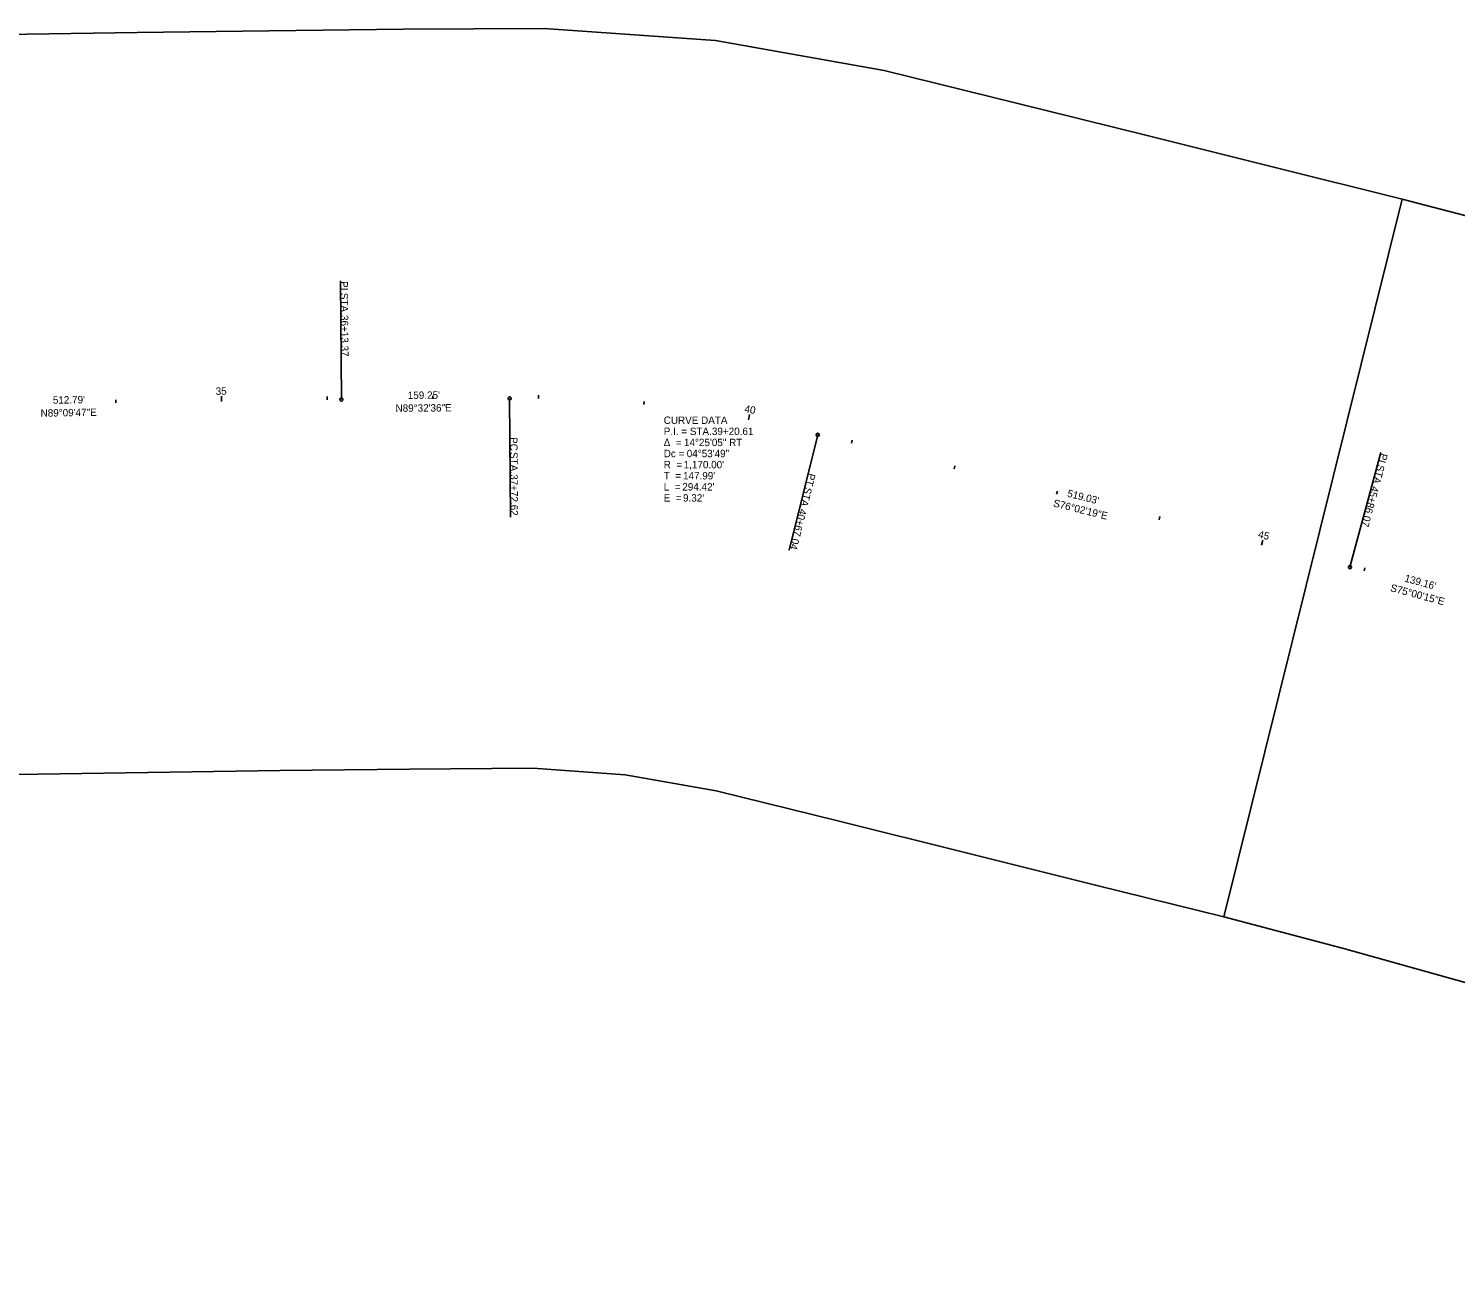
# Model space of a CAD drawing. Extents: x 1983749 to 1988754, y 751961 to 753168.
# Drawn here: x 1986236 to 1987586, y 751961 to 753137 of the extents above; entities that cross this region are included whole.
import ezdxf

# ---------------------------------------------------------------- set-up
doc = ezdxf.new("R2010")
doc.units = 0
for name, color, linetype in [('GE_P_Alignment', 7, 'Continuous'), ('GE_P_Alignment_100_Bearings', 7, 'Continuous'), ('GE_P_Alignment_100_Cardinal_Points', 7, 'Continuous'), ('GE_P_Alignment_100_Curve_Data', 7, 'Continuous'), ('GE_P_Alignment_100_Stations', 7, 'Continuous'), ('SC_Scratch1', 7, 'Continuous')]:
    doc.layers.add(name, color=color, linetype=linetype)

msp = doc.modelspace()

# ---------------------------------------------------------------- linework, layer by layer
at = {"layer": 'GE_P_Alignment_100_Bearings'}
for p, q in [((1986531.9, 752786.2), (1986531, 752898.6)), ((1986691.2, 752787.4), (1986692.1, 752674.9)), ((1986982.8, 752752.9), (1986955.6, 752643.7)), ((1987486.5, 752627.7), (1987515.6, 752736.3))]:
    msp.add_line(p, q, dxfattribs=at)
for centre in [(1986691.2, 752787.4), (1986531.9, 752786.2), (1986982.8, 752752.9), (1987486.5, 752627.7)]:
    msp.add_circle(centre, 1.5, dxfattribs=at)
at = {"layer": 'GE_P_Alignment_100_Stations'}
for p, q in [((1986418.6, 752784.5), (1986418.5, 752789.5)), ((1986518.5, 752786), (1986518.5, 752789)), ((1986618.5, 752786.8), (1986618.5, 752789.8)), ((1986718.5, 752787.3), (1986718.6, 752790.3)), ((1986318.6, 752783), (1986318.5, 752786)), ((1986818.3, 752781.5), (1986818.6, 752784.5)), ((1986917.3, 752767.2), (1986918.2, 752772.1)), ((1987014.8, 752744.9), (1987015.5, 752747.9)), ((1987111.8, 752720.8), (1987112.5, 752723.7)), ((1987208.8, 752696.7), (1987209.6, 752699.6)), ((1987305.9, 752672.6), (1987306.6, 752675.5)), ((1987402.9, 752648.4), (1987404.1, 752653.3)), ((1987499.9, 752624.1), (1987500.7, 752627))]:
    msp.add_line(p, q, dxfattribs=at)
at = {"layer": 'SC_Scratch1'}
for points in [[(1986213.5, 753131.5), (1986223.7, 752431.6), (1986348.7, 752433.4), (1986473.7, 752435.3), (1986596.3, 752436.7), (1986713.1, 752437.4), (1986800.5, 752431.3), (1986886.7, 752416), (1987003.1, 752387.2), (1987124.4, 752357), (1987245.7, 752326.9), (1987367, 752296.7), (1987535.9, 752976), (1987414.6, 753006.2), (1987293.3, 753036.3), (1987172, 753066.5), (1987045.7, 753097.7), (1986885.9, 753126.1), (1986723.9, 753137.3), (1986590.8, 753136.6), (1986463.4, 753135.2), (1986338.5, 753133.4)], [(1987535.9, 752976), (1987367, 752296.7), (1987481.8, 752266.6), (1987595.4, 752234.7), (1987722.8, 752200), (1987847.6, 752166.6), (1987980.2, 752136.5), (1988088.1, 752110), (1988285.5, 752044.6), (1988403.4, 752003), (1988521.2, 751961.3), (1988754.4, 752621.4), (1988636.5, 752663), (1988518.6, 752704.6), (1988266.7, 752786.8), (1988131.8, 752819.9), (1988020.5, 752844.9), (1987903.9, 752876.1), (1987790, 752907.1), (1987662.9, 752942.7)]]:
    msp.add_lwpolyline(points, close=True, dxfattribs=at)

# ---------------------------------------------------------------- texts
at = {"layer": 'GE_P_Alignment'}
for s, rotation, p in [('N89°09\'47"E', 0.8368, (1986247.3, 752770)), ('N89°32\'36"E', 0.4566, (1986583.2, 752774.6)), ('S76°02\'19"E', 346.0386, (1987205.2, 752685.2)), ('S75°00\'15"E', 345.0043, (1987524.2, 752605.1))]:
    msp.add_text(s, height=7, rotation=rotation, dxfattribs=at).set_placement(p)
at = {"layer": 'GE_P_Alignment_100_Bearings'}
for s, rotation, p in [('PI', 270.4566, (1986531.1, 752898.3)), (' STA. ', 270.4566, (1986531.2, 752889.8)), ('36+13.37', 270.4566, (1986531.4, 752866.2)), ('PC', 270.4566, (1986691.6, 752750.7)), (' STA. ', 270.4566, (1986691.7, 752739.2)), ('PI', 255.0043, (1987515.6, 752735.9)), (' STA. ', 255.0043, (1987513.4, 752727.7)), ('37+72.62', 270.4566, (1986691.8, 752715.6)), ('PT', 256.0386, (1986974, 752717)), (' STA. ', 256.0386, (1986971.3, 752706.3)), ('45+86.07', 255.0043, (1987507.3, 752704.9)), ('40+67.04', 256.0386, (1986965.6, 752683.4))]:
    msp.add_text(s, height=7, rotation=rotation, dxfattribs=at).set_placement(p)
at = {"layer": 'GE_P_Alignment_100_Cardinal_Points'}
for s, p in [('CURVE DATA', (1986837, 752763.2)), ('Δ  = ', (1986837, 752742.2)), ('P.I. = STA. ', (1986837, 752752.7)), ('14°25\'05" RT', (1986856.2, 752742.2)), ('39+20.61', (1986882.6, 752752.7)), ('Dc = ', (1986837, 752731.7)), ('04°53\'49"', (1986858.8, 752731.7)), ('R  = ', (1986837, 752721.2)), ("1,170.00'", (1986855.9, 752721.2)), ('T  = ', (1986837, 752710.7)), ('L  = ', (1986837, 752700.2)), ("294.42'", (1986854.6, 752700.2)), ("147.99'", (1986855.3, 752710.7)), ('E  = ', (1986837, 752689.7)), ("9.32'", (1986855.3, 752689.7))]:
    msp.add_text(s, height=7, dxfattribs=at).set_placement(p)
at = {"layer": 'GE_P_Alignment_100_Curve_Data'}
for s, rotation, p in [("512.79'", 0.8368, (1986258.9, 752782.3)), ("159.25'", 0.4566, (1986594.8, 752786.8)), ("519.03'", 346.0386, (1987218.4, 752694.4)), ("139.16'", 345.0043, (1987537.6, 752614.1))]:
    msp.add_text(s, height=7, rotation=rotation, dxfattribs=at).set_placement(p)
at = {"layer": 'GE_P_Alignment_100_Stations'}
for s, rotation, p in [('35', 0.8368, (1986413, 752790.7)), ('40', 349.3217, (1986913, 752774.4)), ('45', 346.0386, (1987399.1, 752655.8))]:
    msp.add_text(s, height=7, rotation=rotation, dxfattribs=at).set_placement(p)

doc.saveas('drawing.dxf')
